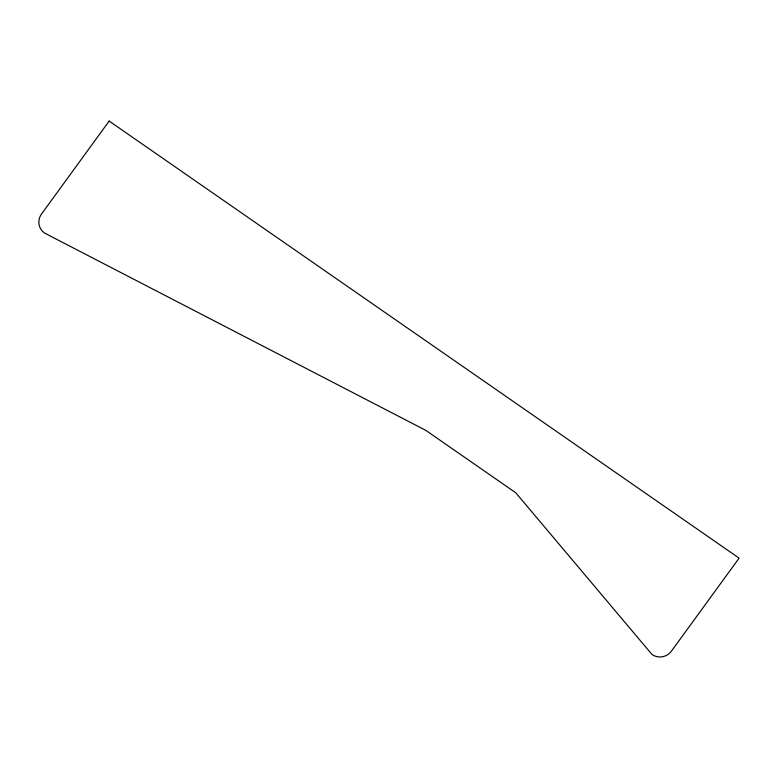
<?xml version="1.0" encoding="UTF-8"?>
<svg xmlns="http://www.w3.org/2000/svg" width="778" height="778" viewBox="0 0 778 778"><rect width="100%" height="100%" fill="white"/><g stroke="black" fill="none" stroke-linecap="round" stroke-linejoin="round"><path stroke-width="1.17" d="M109.153 121.067L41.458 214.096A13.916 13.586 -19.8 0 0 44.579 233.069L425.799 430.36L515.785 492.795L652.032 654.522A13.916 13.586 -19.8 0 0 671.404 651.167L739.1 558.137L109.153 121.067"/></g></svg>
